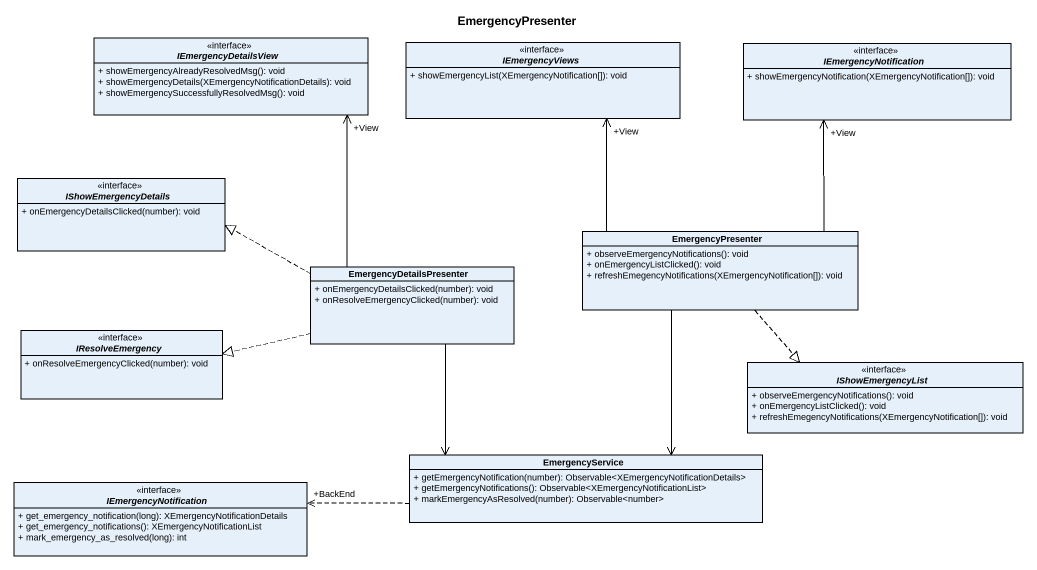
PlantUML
@startuml
title EmergencyPresenter
hide circle
hide empty members
skinparam classAttributeIconSize 0
interface IEmergencyDetailsView <<interface>> {
  + showEmergencyAlreadyResolvedMsg(): void
  + showEmergencyDetails(XEmergencyNotificationDetails): void
  + showEmergencySuccessfullyResolvedMsg(): void
}
interface IEmergencyViews <<interface>> {
  + showEmergencyList(XEmergencyNotification[]): void
}
interface IEmergencyNotification <<interface>> {
  + showEmergencyNotification(XEmergencyNotification[]): void
}
interface IShowEmergencyDetails <<interface>> {
  + onEmergencyDetailsClicked(number): void
}
class EmergencyPresenter {
  + observeEmergencyNotifications(): void
  + onEmergencyListClicked(): void
  + refreshEmegencyNotifications(XEmergencyNotification[]): void
}
class EmergencyDetailsPresenter {
  + onEmergencyDetailsClicked(number): void
  + onResolveEmergencyClicked(number): void
}
interface IResolveEmergency <<interface>> {
  + onResolveEmergencyClicked(number): void
}
interface IShowEmergencyList <<interface>> {
  + observeEmergencyNotifications(): void
  + onEmergencyListClicked(): void
  + refreshEmegencyNotifications(XEmergencyNotification[]): void
}
class EmergencyService {
  + getEmergencyNotification(number): Observable<XEmergencyNotificationDetails>
  + getEmergencyNotifications(): Observable<XEmergencyNotificationList>
  + markEmergencyAsResolved(number): Observable<number>
}
interface "IEmergencyNotification" as IEmergencyNotification_2 <<interface>> {
  + get_emergency_notification(long): XEmergencyNotificationDetails
  + get_emergency_notifications(): XEmergencyNotificationList
  + mark_emergency_as_resolved(long): int
}
EmergencyPresenter -up-> "+View" IEmergencyViews
EmergencyPresenter -up-> "+View" IEmergencyNotification
EmergencyPresenter ..|> IShowEmergencyList
EmergencyPresenter --> EmergencyService
EmergencyDetailsPresenter -up-> "+View" IEmergencyDetailsView
EmergencyDetailsPresenter .left.|> IShowEmergencyDetails
EmergencyDetailsPresenter .left.|> IResolveEmergency
EmergencyDetailsPresenter --> EmergencyService
EmergencyService .left.> "+BackEnd" IEmergencyNotification_2
@enduml
